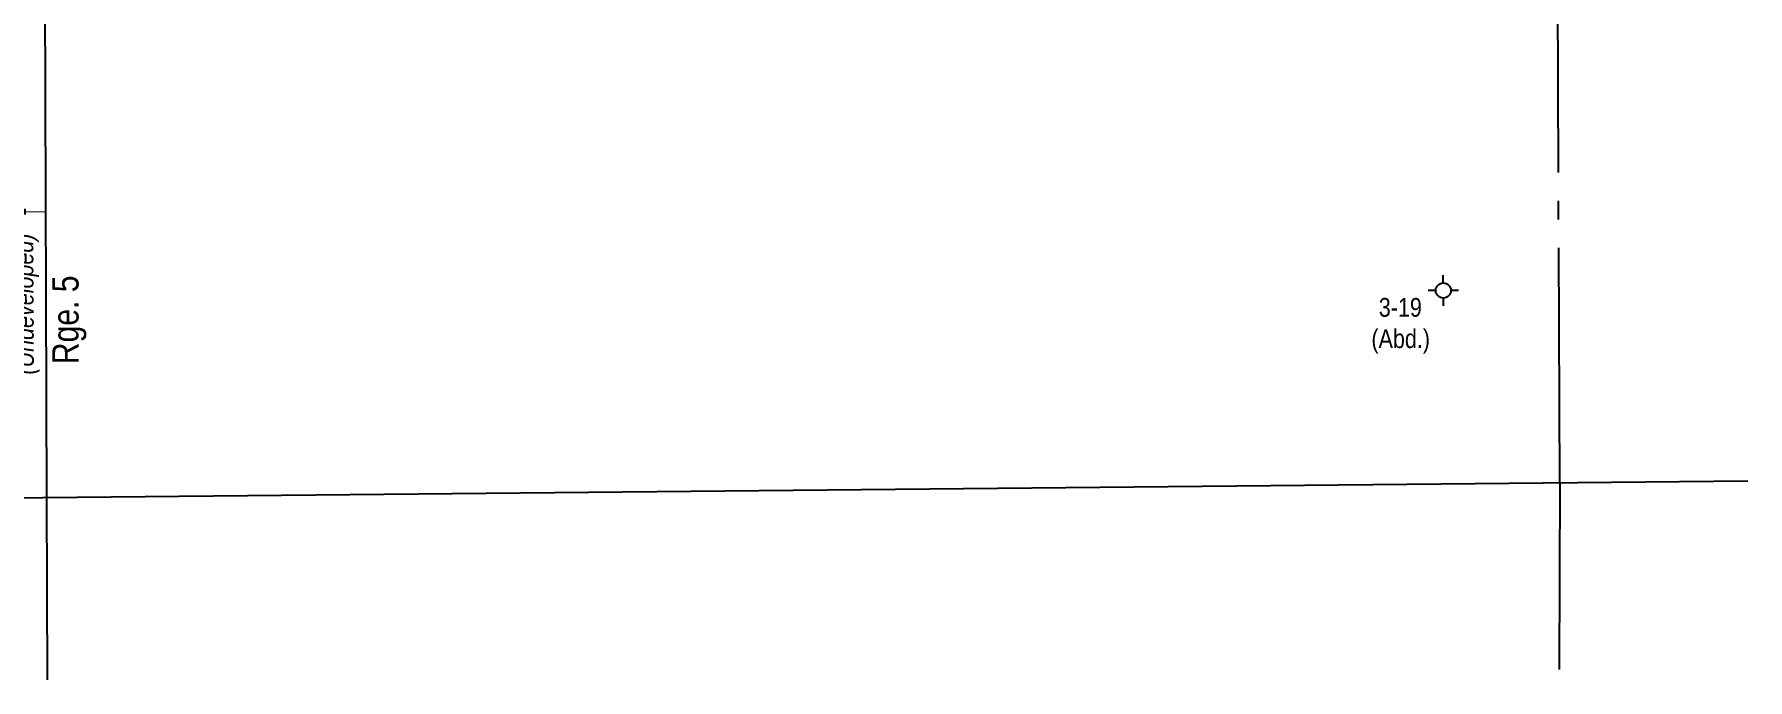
# Model space of a CAD drawing. Extents: x 506429 to 517084, y 6049655 to 6059669.
# Drawn here: x 515370 to 516282, y 6053719 to 6054063 of the extents above; entities that cross this region are included whole.
import ezdxf
from ezdxf.enums import TextEntityAlignment as Align

# ---------------------------------------------------------------- set-up
doc = ezdxf.new("R2010")
doc.units = 0
doc.header["$LTSCALE"] = 5
doc.header["$PDSIZE"] = 0.5
doc.linetypes.add('foc-QUARTERLINE', pattern=[33, 25, -3, 2, -3])
doc.layers.get('Defpoints').update_dxf_attribs({"color": 9})
for name, color, linetype in [('D-TXT', 6, 'Continuous'), ('F-WS-S', 190, 'Continuous'), ('L-SEC', 7, 'Continuous'), ('L-SECQ', 8, 'foc-QUARTERLINE')]:
    doc.layers.add(name, color=color, linetype=linetype)
doc.layers.add('F-AR-T', color=190, linetype='Continuous', lineweight=9)
doc.layers.add('T-TEXT', color=48, linetype='Continuous', lineweight=18)
doc.styles.add('80CG', font='ARIALN.TTF', dxfattribs={"height": 10})
doc.styles.add('80L', font='ARIALN.TTF', dxfattribs={"height": 10})
doc.styles.add('80LS', font='ARIALNI.TTF', dxfattribs={"height": 10})
doc.dimstyles.new('Compass 5 000', dxfattribs={"dimscale": 5, "dimtxt": 9, "dimasz": 2, "dimexe": 0.2, "dimexo": 0.0625, "dimgap": 0.5, "dimtad": 0, "dimtih": 1, "dimtoh": 1, "dimzin": 0, "dimdsep": 46, "dimtxsty": '80CG', "dimcen": 0.1, "dimse1": 1, "dimse2": 1, "dimclrd": 256, "dimclrt": 256, "dimaunit": 1, "dimadec": 4, "dimazin": 0, "dimtfac": 0.06, "dimtofl": 0, "dimtmove": 0, "dimatfit": 1, "dimfxl": 0.2, "dimtolj": 1, "dimtzin": 0, "dimlwd": -1, "dimarcsym": 0})

# ---------------------------------------------------------------- blocks, each defined once
blk = doc.blocks.new('*D943')
at = {"layer": 'Defpoints', "color": 0, "transparency": 16777216}
for p in [(515330.55, 6054029.31), (515355.53, 6054029.39), (515330.75, 6053968.03)]:
    blk.add_point(p, dxfattribs=at)
at = {"layer": 'F-AR-T', "transparency": 16777216}
for p, q in [((515320.75, 6053968), (515310.75, 6053967.97)), ((515365.73, 6053968.14), (515375.73, 6053968.18))]:
    blk.add_line(p, q, dxfattribs=at)
for points in [[(515320.74, 6053969.66), (515320.75, 6053966.33), (515330.75, 6053968.03)], [(515365.72, 6053969.81), (515365.73, 6053966.48), (515355.73, 6053968.11)]]:
    blk.add_solid(points, dxfattribs=at)
at = {"layer": 'F-AR-T', "transparency": 16777216, "insert": (515276.46, 6053967.97), "char_height": 10, "attachment_point": 5, "style": '80CG'}
blk.add_mtext('\\A1;CNRL\\P25.00 A/R\\PLOC 181024\\P(Expired)', dxfattribs=at)
blk = doc.blocks.new('Gabd')
for p, q in [((-0.81, 0), (-1.62, 0)), ((0, 0.81), (0, 1.62)), ((1.62, 0), (0.81, 0)), ((0, -0.81), (0, -1.62))]:
    blk.add_line(p, q)
blk.add_circle((0, 0), 0.8)

msp = doc.modelspace()

# ---------------------------------------------------------------- linework, layer by layer
at = {"layer": 'L-SEC'}
for p, q in [((515373.826, 6054619.215), (515376.64, 6053815.956)), ((515356.541, 6053815.885), (516281.987, 6053824.934)), ((515376.64, 6053815.951), (515376.956, 6053718.986))]:
    msp.add_line(p, q, dxfattribs=at)
at = {"layer": 'L-SECQ', "lineweight": -3}
msp.add_line((516181.911, 6053823.955), (516178.843, 6054588.52), dxfattribs=at)
at = {"layer": 'L-SECQ'}
msp.add_line((516181.911, 6053823.955), (516181.673, 6053724.505), dxfattribs=at)

# ---------------------------------------------------------------- block references
at = {"layer": 'F-WS-S', "color": 3, "xscale": 4.997525550000021, "yscale": 4.997525550000021, "zscale": 4.997525550000021}
msp.add_blockref('Gabd', (516119.99, 6053926.185), dxfattribs=at)

# ---------------------------------------------------------------- texts
at = {"layer": 'D-TXT', "color": 3, "insert": (515379.744, 6053886.976), "char_height": 13.9861, "attachment_point": 1, "rotation": 90, "style": '80L'}
msp.add_mtext_dynamic_manual_height_columns('Rge. 5', width=63.86109, gutter_width=47.5, heights=[0], dxfattribs=at)
at = {"layer": 'F-AR-T', "insert": (516064.195, 6053922.216), "char_height": 9.99505, "attachment_point": 1, "style": '80L'}
msp.add_mtext_dynamic_manual_height_columns('\\pi21.461;3-19\\P\\pi17.534;(Abd.)', width=64.86195, gutter_width=50, heights=[0], dxfattribs=at)
at = {"layer": 'T-TEXT', "style": '80LS'}
msp.add_text('(Undeveloped)', height=9.99505, rotation=90.327208, dxfattribs=at).set_placement((515364.779, 6053918.977), align=Align.MIDDLE_CENTER)

# ---------------------------------------------------------------- dimensions: what is measured, and where the dimension line sits
at = {"layer": 'F-AR-T'}
dim = msp.add_linear_dim(base=(515330.749, 6053968.031), p1=(515355.526, 6054029.388), p2=(515330.55, 6054029.306), angle=180.18614, text='CNRL\\P25.00 A/R\\PLOC 181024\\P(Expired)', dimstyle='Compass 5 000', dxfattribs=at)
dim.commit()
dim.dimension.update_dxf_attribs({"geometry": '*D943', "text_midpoint": (515276.459, 6053967.966), "dimtype": 161})

doc.saveas('drawing.dxf')
